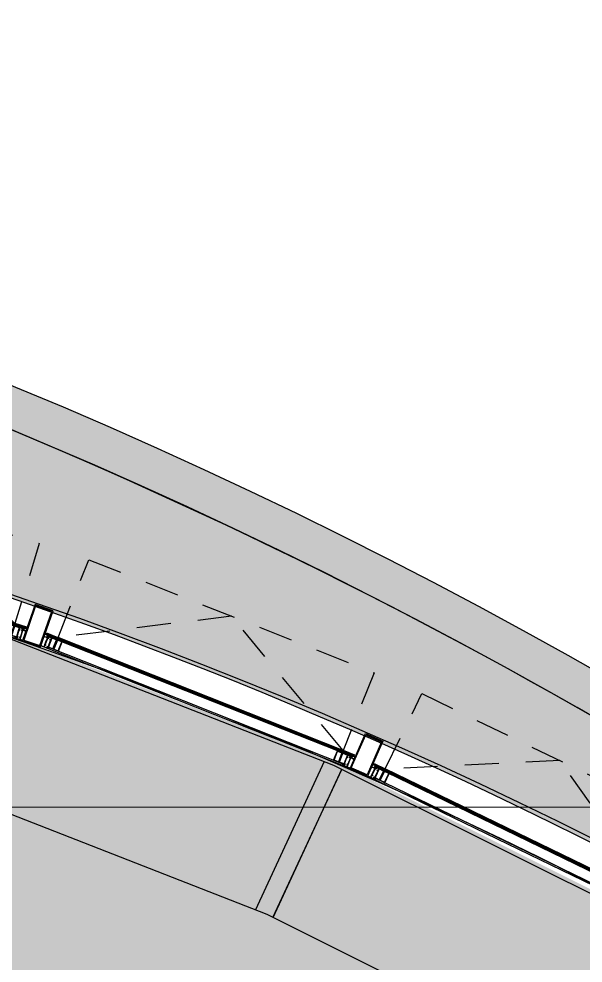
# Model space of a CAD drawing. Header units: millimetres. Extents: x 837111 to 838100, y 1172930 to 1173673.
# Drawn here: x 837856.108 to 837858.182, y 1173349.427 to 1173352.899 of the extents above; entities that cross this region are included whole.
import ezdxf

# ---------------------------------------------------------------- set-up
doc = ezdxf.new("R2010")
doc.units = ezdxf.units.MM
doc.linetypes.add('OLD-ANT-PLANTAS PROPUESTAS$0$KCIG-AP-DW-XR-VENTANERIA$0$HIDDEN', pattern=[0.375, 0.25, -0.125])
for name, color, linetype in [('.', 255, 'Continuous'), ('hatch ciruclación', 41, 'Continuous'), ('INT-MUEBLES', 251, 'Continuous'), ('OLD-ANT-PLANTAS PROPUESTAS$0$A-BORDE DE LOSA PERFIL IPE', 2, 'Continuous'), ('OLD-ANT-PLANTAS PROPUESTAS$0$A-FONDO_250', 250, 'Continuous'), ('OLD-ANT-PLANTAS PROPUESTAS$0$A-FONDO_253', 253, 'Continuous'), ('OLD-ANT-PLANTAS PROPUESTAS$0$KCIG-AP-DW-XR-VENTANERIA$0$A-A BORDILLO', 1, 'Continuous'), ('OLD-ANT-PLANTAS PROPUESTAS$0$KCIG-AP-DW-XR-VENTANERIA$0$A-A PERFIL ESTRUCTURAL VENTANERIA', 1, 'Continuous')]:
    doc.layers.add(name, color=color, linetype=linetype)
doc.layers.add('Coordenadas', color=8, linetype='Continuous', lineweight=9)
pattern_1 = [(360, (-849.747, 1687.621), (9e-16, 6.985), [5.08, -1.905]), (90, (-849.747, 1687.621), (-6.985, 9e-16), [5.08, -1.905])]
pattern_2 = [(360, (-849.7815, 1686.802), (9e-16, 6.985), [5.08, -1.905]), (90, (-849.7815, 1686.802), (-6.985, 9e-16), [5.08, -1.905])]
pattern_3 = [(360, (-849.822, 1688.314), (2e-15, 6.985), [5.08, -1.905]), (90, (-849.822, 1688.314), (-6.985, 2e-15), [5.08, -1.905])]

# ---------------------------------------------------------------- blocks, each defined once
blk = doc.blocks.new('muebles opcion lina 1')
at = {"layer": '.', "true_color": 0xffffff}
h = blk.add_hatch(color=7, dxfattribs=at)
h.dxf.hatch_style = 1
h.paths.add_polyline_path([(-94.2357, -1447.1857), (-94.2039, -1447.2184), (-93.3624, -1448.2001), (-92.6054, -1449.2483), (-91.9291, -1450.3501), (-91.3561, -1451.5059), (-90.8577, -1452.7057), (-90.5185, -1453.7317), (-90.2461, -1454.7611), (-90.0332, -1455.8348), (-89.8937, -1456.9205), (-89.827, -1457.9837), (-89.8287, -1459.0754), (-89.9023, -1460.163), (-90.0408, -1461.2212), (-90.6279, -1461.0835), (-90.4996, -1460.1038), (-90.4287, -1459.0547), (-90.4271, -1458.002), (-90.4913, -1456.9775), (-90.6257, -1455.9315), (-90.831, -1454.8963), (-91.0939, -1453.9028), (-91.4203, -1452.9153), (-91.9026, -1451.7545), (-92.4546, -1450.6408), (-93.105, -1449.5813), (-93.8342, -1448.5716), (-94.6472, -1447.6232), (-94.688, -1447.5812)])
at = {"layer": 'INT-MUEBLES'}
for points in [[(-94.2357, -1447.1857), (-94.2039, -1447.2184), (-93.3624, -1448.2001), (-92.6054, -1449.2483), (-91.9291, -1450.3501), (-91.3561, -1451.5059), (-90.8577, -1452.7057), (-90.5185, -1453.7317), (-90.2461, -1454.7611), (-90.0332, -1455.8348), (-89.8937, -1456.9205), (-89.827, -1457.9837), (-89.8287, -1459.0754), (-89.9023, -1460.163)], [(-90.6279, -1461.0835), (-90.4996, -1460.1038), (-90.4287, -1459.0547), (-90.4271, -1458.002), (-90.4913, -1456.9775), (-90.6257, -1455.9315), (-90.831, -1454.8963), (-91.0939, -1453.9028), (-91.4203, -1452.9153), (-91.9026, -1451.7545), (-92.4546, -1450.6408), (-93.105, -1449.5813), (-93.8342, -1448.5716), (-94.6472, -1447.6232), (-94.688, -1447.5812), (-94.2357, -1447.1857)], [(-91.9483, -1450.319), (-92.4787, -1450.6007)], [(-91.9478, -1450.319), (-92.4782, -1450.6007)], [(-91.9156, -1450.3809), (-92.4459, -1450.6625)], [(-91.9152, -1450.3809), (-92.4454, -1450.6625)]]:
    blk.add_lwpolyline(points, dxfattribs=at)
blk = doc.blocks.new('OLD-ANT-PLANTAS PROPUESTAS$0$KCIG-AP-DW-XR-VENTANERIA$0$A-VENT PERFIL EST')
h = blk.add_hatch()
h.set_pattern_fill('ANGLE', color=255, angle=-37.1016)
h.set_pattern_definition(pattern_1)
h.paths.add_polyline_path([(-0.035, 0.14), (0.035, 0.14), (0.035, 0), (-0.035, 0)])
h = blk.add_hatch()
h.set_pattern_fill('ANGLE', color=251, angle=-37.1016)
h.set_pattern_definition(pattern_1)
h.paths.add_polyline_path([(-0.0315, 0.1365), (0.0315, 0.1365), (0.0315, 0.0035), (-0.0315, 0.0035)], flags=16)
h.paths.add_polyline_path([(-0.035, 0.14), (0.035, 0.14), (0.035, 0), (-0.035, 0)])
at = {"layer": 'OLD-ANT-PLANTAS PROPUESTAS$0$KCIG-AP-DW-XR-VENTANERIA$0$A-A PERFIL ESTRUCTURAL VENTANERIA'}
for points in [[(-0.035, 0.14), (0.035, 0.14), (0.035, 0), (-0.035, 0)], [(-0.0315, 0.1365), (0.0315, 0.1365), (0.0315, 0.0035), (-0.0315, 0.0035)]]:
    blk.add_lwpolyline(points, close=True, dxfattribs=at)
blk = doc.blocks.new('OLD-ANT-PLANTAS PROPUESTAS$0$KCIG-AP-DW-XR-VENTANERIA$0$A-VENT MOD VIDRIO 02')
h = blk.add_hatch()
h.set_pattern_fill('ANGLE', color=255, angle=-37.1016)
h.set_pattern_definition(pattern_3)
edge = h.paths.add_edge_path()
edge.add_line((0.0122, -0.01), (0.0119, -0.0103))
edge.add_line((0.0119, -0.0103), (0.0119, -0.0277))
edge.add_line((0.0119, -0.0277), (0.0122, -0.028))
edge.add_line((0.0122, -0.028), (0.0119, -0.0283))
edge.add_line((0.0119, -0.0283), (0.0119, -0.0369))
edge.add_line((0.0119, -0.0369), (0.001, -0.0369))
edge.add_line((0.001, -0.0369), (0.001, -0.035))
edge.add_line((0.001, -0.035), (0, -0.0357))
edge.add_line((0, -0.0357), (0, -0.0375))
edge.add_arc((0.0005, -0.0375), 0.0005, 180, 270)
edge.add_line((0.0005, -0.038), (0.015, -0.038))
edge.add_arc((0.015, -0.037), 0.001, 270, 360)
edge.add_line((0.016, -0.037), (0.016, -0.0347))
edge.add_line((0.016, -0.0347), (0.015, -0.0353))
edge.add_line((0.015, -0.0353), (0.015, -0.037))
edge.add_line((0.015, -0.037), (0.013, -0.037))
edge.add_line((0.013, -0.037), (0.013, -0.0085))
edge.add_line((0.013, -0.0085), (0.0148, -0.0085))
edge.add_line((0.0148, -0.0085), (0.0148, -0.0103))
edge.add_arc((0.0152, -0.0103), 0.0004, 180, 270)
edge.add_line((0.0152, -0.0107), (0.0154, -0.0107))
edge.add_arc((0.0154, -0.0103), 0.0004, 270, 360)
edge.add_line((0.0158, -0.0103), (0.0158, -0.0085))
edge.add_arc((0.0148, -0.0085), 0.001, 360, 450)
edge.add_line((0.0148, -0.0075), (0.013, -0.0075))
edge.add_line((0.013, -0.0075), (0.013, -0.0011))
edge.add_line((0.013, -0.0011), (0.0225, -0.0011))
edge.add_line((0.0225, -0.0011), (0.0225, -0.0025))
edge.add_arc((0.0235, -0.0025), 0.001, 180, 270)
edge.add_line((0.0235, -0.0035), (0.0251, -0.0035))
edge.add_line((0.0251, -0.0035), (0.0251, -0.0025))
edge.add_line((0.0251, -0.0025), (0.0235, -0.0025))
edge.add_line((0.0235, -0.0025), (0.0235, -0.0011))
edge.add_line((0.0235, -0.0011), (0.0298, -0.0011))
edge.add_line((0.0298, -0.0011), (0.0298, -0.0025))
edge.add_line((0.0298, -0.0025), (0.0281, -0.0025))
edge.add_line((0.0281, -0.0025), (0.0281, -0.0035))
edge.add_line((0.0281, -0.0035), (0.0298, -0.0035))
edge.add_arc((0.0298, -0.0025), 0.001, 270, 360)
edge.add_line((0.0308, -0.0025), (0.0308, -0.001))
edge.add_arc((0.0298, -0.001), 0.001, 0, 90)
edge.add_line((0.0298, 0), (0.0133, 0))
edge.add_line((0.0133, 0), (0.013, -0.0003))
edge.add_line((0.013, -0.0003), (0.0127, 0))
edge.add_line((0.0127, 0), (0.0005, 0))
edge.add_arc((0.0005, -0.0005), 0.0005, 90, 180)
edge.add_line((0, -0.0005), (0, -0.0023))
edge.add_line((0, -0.0023), (0.001, -0.003))
edge.add_line((0.001, -0.003), (0.001, -0.0011))
edge.add_line((0.001, -0.0011), (0.0119, -0.0011))
edge.add_line((0.0119, -0.0011), (0.0119, -0.0097))
edge.add_line((0.0119, -0.0097), (0.0122, -0.01))
h = blk.add_hatch()
h.set_pattern_fill('ANGLE', color=255, angle=-37.1016)
h.set_pattern_definition(pattern_3)
edge = h.paths.add_edge_path()
edge.add_line((1.2106, -0.01), (1.2109, -0.0103))
edge.add_line((1.2109, -0.0103), (1.2109, -0.0277))
edge.add_line((1.2109, -0.0277), (1.2106, -0.028))
edge.add_line((1.2106, -0.028), (1.2109, -0.0283))
edge.add_line((1.2109, -0.0283), (1.2109, -0.0369))
edge.add_line((1.2109, -0.0369), (1.2218, -0.0369))
edge.add_line((1.2218, -0.0369), (1.2218, -0.035))
edge.add_line((1.2218, -0.035), (1.2229, -0.0357))
edge.add_line((1.2229, -0.0357), (1.2229, -0.0375))
edge.add_arc((1.2224, -0.0375), 0.0005, -90, 0, ccw=False)
edge.add_line((1.2224, -0.038), (1.2079, -0.038))
edge.add_arc((1.2079, -0.037), 0.001, 180, 270, ccw=False)
edge.add_line((1.2069, -0.037), (1.2069, -0.0347))
edge.add_line((1.2069, -0.0347), (1.2079, -0.0353))
edge.add_line((1.2079, -0.0353), (1.2079, -0.037))
edge.add_line((1.2079, -0.037), (1.2099, -0.037))
edge.add_line((1.2099, -0.037), (1.2099, -0.0085))
edge.add_line((1.2099, -0.0085), (1.2081, -0.0085))
edge.add_line((1.2081, -0.0085), (1.2081, -0.0103))
edge.add_arc((1.2077, -0.0103), 0.0004, -90, 0, ccw=False)
edge.add_line((1.2077, -0.0107), (1.2075, -0.0107))
edge.add_arc((1.2075, -0.0103), 0.0004, 180, 270, ccw=False)
edge.add_line((1.2071, -0.0103), (1.2071, -0.0085))
edge.add_arc((1.2081, -0.0085), 0.001, 90, 180, ccw=False)
edge.add_line((1.2081, -0.0075), (1.2099, -0.0075))
edge.add_line((1.2099, -0.0075), (1.2099, -0.0011))
edge.add_line((1.2099, -0.0011), (1.2004, -0.0011))
edge.add_line((1.2004, -0.0011), (1.2004, -0.0025))
edge.add_arc((1.1994, -0.0025), 0.001, 270, 360, ccw=False)
edge.add_line((1.1994, -0.0035), (1.1977, -0.0035))
edge.add_line((1.1977, -0.0035), (1.1977, -0.0025))
edge.add_line((1.1977, -0.0025), (1.1994, -0.0025))
edge.add_line((1.1994, -0.0025), (1.1994, -0.0011))
edge.add_line((1.1994, -0.0011), (1.1931, -0.0011))
edge.add_line((1.1931, -0.0011), (1.1931, -0.0025))
edge.add_line((1.1931, -0.0025), (1.1947, -0.0025))
edge.add_line((1.1947, -0.0025), (1.1947, -0.0035))
edge.add_line((1.1947, -0.0035), (1.1931, -0.0035))
edge.add_arc((1.1931, -0.0025), 0.001, 180, 270, ccw=False)
edge.add_line((1.1921, -0.0025), (1.1921, -0.001))
edge.add_arc((1.1931, -0.001), 0.001, 90, 180, ccw=False)
edge.add_line((1.1931, 0), (1.2096, 0))
edge.add_line((1.2096, 0), (1.2099, -0.0003))
edge.add_line((1.2099, -0.0003), (1.2102, 0))
edge.add_line((1.2102, 0), (1.2224, 0))
edge.add_arc((1.2224, -0.0005), 0.0005, 0, 90, ccw=False)
edge.add_line((1.2229, -0.0005), (1.2229, -0.0023))
edge.add_line((1.2229, -0.0023), (1.2218, -0.003))
edge.add_line((1.2218, -0.003), (1.2218, -0.0011))
edge.add_line((1.2218, -0.0011), (1.2109, -0.0011))
edge.add_line((1.2109, -0.0011), (1.2109, -0.0097))
edge.add_line((1.2109, -0.0097), (1.2106, -0.01))
h = blk.add_hatch()
h.set_pattern_fill('ANGLE', color=255, angle=-37.1016)
h.set_pattern_definition(pattern_2)
h.paths.add_polyline_path([(0.008, -0.0434), (0.027, -0.0434), (0.027, -0.0461), (0.008, -0.0461)])
edge = h.paths.add_edge_path()
edge.add_line((0.0145, -0.0414), (0.0145, -0.0421))
edge.add_line((0.0145, -0.0421), (0.0105, -0.0421))
edge.add_line((0.0105, -0.0421), (0.0105, -0.0414))
edge.add_line((0.0105, -0.0414), (0.0108, -0.0414))
edge.add_arc((0.0106, -0.0406), 0.000773, 288.4465, 410.8489)
edge.add_arc((0.0074, -0.0437), 0.00517, 44.735, 81.8415)
edge.add_arc((0.0082, -0.0383), 0.000248, 90, 256.2568, ccw=False)
edge.add_arc((0.0089, -0.0439), 0.00591, 51.8359, 96.6052, ccw=False)
edge.add_arc((0.0162, -0.0439), 0.00591, 83.3948, 128.1641, ccw=False)
edge.add_arc((0.0168, -0.0383), 0.000248, -76.2569, 90, ccw=False)
edge.add_arc((0.0176, -0.0437), 0.00519, 98.2241, 135.1993)
edge.add_arc((0.0144, -0.0406), 0.000769, 128.6335, 252.0712)
edge.add_line((0.0142, -0.0414), (0.0145, -0.0414))
edge.add_line((0.0145, -0.0414), (0.0142, -0.0414))
edge.add_line((0.0142, -0.0414), (0.0145, -0.0414))
edge = h.paths.add_edge_path()
edge.add_line((0.0246, -0.0018), (0.0246, -0.0011))
edge.add_line((0.0246, -0.0011), (0.0287, -0.0011))
edge.add_line((0.0287, -0.0011), (0.0287, -0.0018))
edge.add_line((0.0287, -0.0018), (0.0283, -0.0018))
edge.add_arc((0.0286, -0.0025), 0.000773, 108.4465, 230.8489)
edge.add_arc((0.0318, 0.0005), 0.00517, 224.735, 261.8415)
edge.add_arc((0.031, -0.0048), 0.000248, -90, 76.2568, ccw=False)
edge.add_arc((0.0303, 0.0008), 0.00591, 231.8359, 276.6051, ccw=False)
edge.add_arc((0.023, 0.0008), 0.00591, 263.3948, 308.1641, ccw=False)
edge.add_arc((0.0223, -0.0048), 0.000248, 103.7432, 270.0001, ccw=False)
edge.add_arc((0.0215, 0.0005), 0.00519, 278.2241, 315.1993)
edge.add_arc((0.0247, -0.0025), 0.000769, 308.6335, 432.0712)
edge.add_line((0.025, -0.0018), (0.0246, -0.0018))
edge.add_line((0.0246, -0.0018), (0.025, -0.0018))
edge.add_line((0.025, -0.0018), (0.0246, -0.0018))
h.paths.add_polyline_path([(0.0473, -0.0434), (0.0663, -0.0434), (0.0663, -0.0461), (0.0473, -0.0461)])
h = blk.add_hatch()
h.set_pattern_fill('ANGLE', color=255, angle=-37.1016)
h.set_pattern_definition(pattern_3)
edge = h.paths.add_edge_path()
edge.add_line((1.1998, -0.0054), (1.1998, -0.0087))
edge.add_line((1.1998, -0.0087), (1.1984, -0.0078))
edge.add_line((1.1984, -0.0078), (1.1984, -0.0067))
edge.add_line((1.1984, -0.0067), (1.1968, -0.0067))
edge.add_line((1.1968, -0.0067), (1.1968, -0.0349))
edge.add_line((1.1968, -0.0349), (1.1986, -0.0349))
edge.add_line((1.1986, -0.0349), (1.1986, -0.0331))
edge.add_arc((1.199, -0.0331), 0.0004, 90, 180, ccw=False)
edge.add_line((1.199, -0.0327), (1.1994, -0.0327))
edge.add_arc((1.1994, -0.0331), 0.0004, 0, 90, ccw=False)
edge.add_line((1.1998, -0.0331), (1.1998, -0.0354))
edge.add_arc((1.199, -0.0354), 0.0008, 270, 360, ccw=False)
edge.add_line((1.199, -0.0362), (1.1968, -0.0362))
edge.add_line((1.1968, -0.0362), (1.1968, -0.0421))
edge.add_line((1.1968, -0.0421), (1.2059, -0.0421))
edge.add_line((1.2059, -0.0421), (1.2071, -0.0402))
edge.add_line((1.2071, -0.0402), (1.2085, -0.0402))
edge.add_line((1.2085, -0.0402), (1.2073, -0.0421))
edge.add_line((1.2073, -0.0421), (1.2134, -0.0421))
edge.add_line((1.2134, -0.0421), (1.2121, -0.0402))
edge.add_line((1.2121, -0.0402), (1.2136, -0.0402))
edge.add_line((1.2136, -0.0402), (1.2148, -0.0421))
edge.add_line((1.2148, -0.0421), (1.2148, -0.0434))
edge.add_line((1.2148, -0.0434), (0.008, -0.0434))
edge.add_line((0.008, -0.0434), (0.008, -0.0421))
edge.add_line((0.008, -0.0421), (0.0093, -0.0402))
edge.add_line((0.0093, -0.0402), (0.0107, -0.0402))
edge.add_line((0.0107, -0.0402), (0.0095, -0.0421))
edge.add_line((0.0095, -0.0421), (0.0156, -0.0421))
edge.add_line((0.0156, -0.0421), (0.0143, -0.0402))
edge.add_line((0.0143, -0.0402), (0.0157, -0.0402))
edge.add_line((0.0157, -0.0402), (0.017, -0.0421))
edge.add_line((0.017, -0.0421), (0.026, -0.0421))
edge.add_line((0.026, -0.0421), (0.026, -0.0362))
edge.add_line((0.026, -0.0362), (0.0238, -0.0362))
edge.add_arc((0.0238, -0.0354), 0.0008, 180, 270, ccw=False)
edge.add_line((0.023, -0.0354), (0.023, -0.0331))
edge.add_arc((0.0234, -0.0331), 0.0004, 90, 180, ccw=False)
edge.add_line((0.0234, -0.0327), (0.0238, -0.0327))
edge.add_arc((0.0238, -0.0331), 0.0004, -0.0001, 89.9999, ccw=False)
edge.add_line((0.0242, -0.0331), (0.0242, -0.0349))
edge.add_line((0.0242, -0.0349), (0.026, -0.0349))
edge.add_line((0.026, -0.0349), (0.026, -0.0067))
edge.add_line((0.026, -0.0067), (0.0244, -0.0067))
edge.add_line((0.0244, -0.0067), (0.0244, -0.0078))
edge.add_line((0.0244, -0.0078), (0.023, -0.0087))
edge.add_line((0.023, -0.0087), (0.023, -0.0054))
edge.add_line((0.023, -0.0054), (1.1998, -0.0054))
h = blk.add_hatch()
h.set_pattern_fill('ANGLE', color=255, angle=-37.1016)
h.set_pattern_definition(pattern_2)
h.paths.add_polyline_path([(1.2148, -0.0434), (1.1958, -0.0434), (1.1958, -0.0461), (1.2148, -0.0461)])
edge = h.paths.add_edge_path()
edge.add_line((1.2083, -0.0414), (1.2083, -0.0421))
edge.add_line((1.2083, -0.0421), (1.2124, -0.0421))
edge.add_line((1.2124, -0.0421), (1.2124, -0.0414))
edge.add_line((1.2124, -0.0414), (1.212, -0.0414))
edge.add_arc((1.2123, -0.0406), 0.000773, 129.1511, 251.5535, ccw=False)
edge.add_arc((1.2155, -0.0437), 0.00517, 98.1585, 135.265, ccw=False)
edge.add_arc((1.2147, -0.0383), 0.000248, 283.7432, 450)
edge.add_arc((1.214, -0.0439), 0.00591, 83.3948, 128.1641)
edge.add_arc((1.2067, -0.0439), 0.00591, 51.8359, 96.6052)
edge.add_arc((1.206, -0.0383), 0.000248, 90, 256.2569)
edge.add_arc((1.2052, -0.0437), 0.00519, 44.8007, 81.7759, ccw=False)
edge.add_arc((1.2084, -0.0406), 0.000769, -72.0712, 51.3666, ccw=False)
edge.add_line((1.2087, -0.0414), (1.2083, -0.0414))
edge.add_line((1.2083, -0.0414), (1.2087, -0.0414))
edge.add_line((1.2087, -0.0414), (1.2083, -0.0414))
edge = h.paths.add_edge_path()
edge.add_line((1.1982, -0.0018), (1.1982, -0.0011))
edge.add_line((1.1982, -0.0011), (1.1942, -0.0011))
edge.add_line((1.1942, -0.0011), (1.1942, -0.0018))
edge.add_line((1.1942, -0.0018), (1.1945, -0.0018))
edge.add_arc((1.1943, -0.0025), 0.000773, -50.8489, 71.5536, ccw=False)
edge.add_arc((1.1911, 0.0005), 0.00517, 278.1585, 315.265, ccw=False)
edge.add_arc((1.1919, -0.0048), 0.000248, 103.7432, 270)
edge.add_arc((1.1926, 0.0008), 0.00591, 263.3948, 308.1641)
edge.add_arc((1.1999, 0.0008), 0.00591, 231.8359, 276.6051)
edge.add_arc((1.2005, -0.0048), 0.000248, 270, 436.2568)
edge.add_arc((1.2013, 0.0005), 0.00519, 224.8007, 261.7759, ccw=False)
edge.add_arc((1.1981, -0.0025), 0.000769, 107.9288, 231.3666, ccw=False)
edge.add_line((1.1979, -0.0018), (1.1982, -0.0018))
edge.add_line((1.1982, -0.0018), (1.1979, -0.0018))
edge.add_line((1.1979, -0.0018), (1.1982, -0.0018))
h.paths.add_polyline_path([(1.1755, -0.0434), (1.1565, -0.0434), (1.1565, -0.0461), (1.1755, -0.0461)])
h = blk.add_hatch()
h.set_pattern_fill('ANSI31', color=251, scale=0.001, angle=-37.1016)
h.set_pattern_definition([(45, (-849.7815183, 1686.802251), (-0.0022450640303, 0.0022450640303), [])])
h.paths.add_polyline_path([(0.0473, -0.0461), (0.0473, -0.0521), (1.1755, -0.0521), (1.1755, -0.0461)])
h.paths.add_polyline_path([(1.2214, -0.0521), (1.1768, -0.0521), (1.1768, -0.0461), (1.2214, -0.0461)])
h.paths.add_polyline_path([(0.0014, -0.0521), (0.046, -0.0521), (0.046, -0.0461), (0.0014, -0.0461)])
at = {"color": 2}
for points in [[(0.0122, -0.01), (0.0119, -0.0103), (0.0119, -0.0277), (0.0122, -0.028), (0.0119, -0.0283), (0.0119, -0.0369), (0.001, -0.0369), (0.001, -0.035), (0, -0.0357), (0, -0.0375, 0.414214), (0.0005, -0.038), (0.015, -0.038, 0.414214), (0.016, -0.037), (0.016, -0.0347), (0.015, -0.0353), (0.015, -0.037), (0.013, -0.037), (0.013, -0.0085), (0.0148, -0.0085), (0.0148, -0.0103, 0.414214), (0.0152, -0.0107), (0.0154, -0.0107, 0.414214), (0.0158, -0.0103), (0.0158, -0.0085, 0.414214), (0.0148, -0.0075), (0.013, -0.0075), (0.013, -0.0011), (0.0225, -0.0011), (0.0225, -0.0025, 0.414214), (0.0235, -0.0035), (0.0251, -0.0035), (0.0251, -0.0025), (0.0235, -0.0025), (0.0235, -0.0011), (0.0298, -0.0011), (0.0298, -0.0025), (0.0281, -0.0025), (0.0281, -0.0035), (0.0298, -0.0035, 0.414214), (0.0308, -0.0025), (0.0308, -0.001, 0.414214), (0.0298, 0), (0.0133, 0), (0.013, -0.0003), (0.0127, 0), (0.0005, 0, 0.414214), (0, -0.0005), (0, -0.0023), (0.001, -0.003), (0.001, -0.0011), (0.0119, -0.0011), (0.0119, -0.0097)], [(1.2106, -0.01), (1.2109, -0.0103), (1.2109, -0.0277), (1.2106, -0.028), (1.2109, -0.0283), (1.2109, -0.0369), (1.2218, -0.0369), (1.2218, -0.035), (1.2229, -0.0357), (1.2229, -0.0375, -0.414214), (1.2224, -0.038), (1.2079, -0.038, -0.414214), (1.2069, -0.037), (1.2069, -0.0347), (1.2079, -0.0353), (1.2079, -0.037), (1.2099, -0.037), (1.2099, -0.0085), (1.2081, -0.0085), (1.2081, -0.0103, -0.414214), (1.2077, -0.0107), (1.2075, -0.0107, -0.414214), (1.2071, -0.0103), (1.2071, -0.0085, -0.414214), (1.2081, -0.0075), (1.2099, -0.0075), (1.2099, -0.0011), (1.2004, -0.0011), (1.2004, -0.0025, -0.414214), (1.1994, -0.0035), (1.1977, -0.0035), (1.1977, -0.0025), (1.1994, -0.0025), (1.1994, -0.0011), (1.1931, -0.0011), (1.1931, -0.0025), (1.1947, -0.0025), (1.1947, -0.0035), (1.1931, -0.0035, -0.414214), (1.1921, -0.0025), (1.1921, -0.001, -0.414214), (1.1931, 0), (1.2096, 0), (1.2099, -0.0003), (1.2102, 0), (1.2224, 0, -0.414214), (1.2229, -0.0005), (1.2229, -0.0023), (1.2218, -0.003), (1.2218, -0.0011), (1.2109, -0.0011), (1.2109, -0.0097)]]:
    blk.add_lwpolyline(points, format="xyb", close=True, dxfattribs=at)
blk.add_lwpolyline([(1.1998, -0.0054), (1.1998, -0.0087), (1.1984, -0.0078), (1.1984, -0.0067), (1.1968, -0.0067), (1.1968, -0.0349), (1.1986, -0.0349), (1.1986, -0.0331, -0.414213), (1.199, -0.0327), (1.1994, -0.0327, -0.414214), (1.1998, -0.0331), (1.1998, -0.0354, -0.414214), (1.199, -0.0362), (1.1968, -0.0362), (1.1968, -0.0421), (1.2059, -0.0421), (1.2071, -0.0402), (1.2085, -0.0402), (1.2073, -0.0421), (1.2134, -0.0421), (1.2121, -0.0402), (1.2136, -0.0402), (1.2148, -0.0421), (1.2148, -0.0434), (0.008, -0.0434), (0.008, -0.0421), (0.0093, -0.0402), (0.0107, -0.0402), (0.0095, -0.0421), (0.0156, -0.0421), (0.0143, -0.0402), (0.0157, -0.0402), (0.017, -0.0421), (0.026, -0.0421), (0.026, -0.0362), (0.0238, -0.0362, -0.414214), (0.023, -0.0354), (0.023, -0.0331, -0.414214), (0.0234, -0.0327), (0.0238, -0.0327, -0.414213), (0.0242, -0.0331), (0.0242, -0.0349), (0.026, -0.0349), (0.026, -0.0067), (0.0244, -0.0067), (0.0244, -0.0078), (0.023, -0.0087), (0.023, -0.0054), (1.1998, -0.0054)], format="xyb", dxfattribs=at)
at = {"color": 253}
for points in [[(0.0246, -0.0018), (0.0246, -0.0011), (0.0287, -0.0011), (0.0287, -0.0018), (0.0283, -0.0018, 0.591413), (0.0281, -0.0031, 0.163337), (0.031, -0.0046, -0.886725), (0.031, -0.0051, -0.197866), (0.0267, -0.0039, -0.197866), (0.0223, -0.0051, -0.886725), (0.0223, -0.0046, 0.162749), (0.0252, -0.0031, 0.597526), (0.025, -0.0018), (0.0246, -0.0018), (0.025, -0.0018)], [(1.1982, -0.0018), (1.1982, -0.0011), (1.1942, -0.0011), (1.1942, -0.0018), (1.1945, -0.0018, -0.591413), (1.1948, -0.0031, -0.163337), (1.1918, -0.0046, 0.886725), (1.1919, -0.0051, 0.197866), (1.1962, -0.0039, 0.197866), (1.2005, -0.0051, 0.886725), (1.2006, -0.0046, -0.162749), (1.1977, -0.0031, -0.597526), (1.1979, -0.0018), (1.1982, -0.0018), (1.1979, -0.0018)], [(0.0145, -0.0414), (0.0145, -0.0421), (0.0105, -0.0421), (0.0105, -0.0414), (0.0108, -0.0414, 0.591413), (0.0111, -0.04, 0.163337), (0.0081, -0.0386, -0.886725), (0.0082, -0.0381, -0.197866), (0.0125, -0.0393, -0.197866), (0.0168, -0.0381, -0.886725), (0.0169, -0.0386, 0.162749), (0.014, -0.04, 0.597526), (0.0142, -0.0414), (0.0145, -0.0414), (0.0142, -0.0414)], [(1.2083, -0.0414), (1.2083, -0.0421), (1.2124, -0.0421), (1.2124, -0.0414), (1.212, -0.0414, -0.591413), (1.2118, -0.04, -0.163337), (1.2147, -0.0386, 0.886725), (1.2147, -0.0381, 0.197866), (1.2103, -0.0393, 0.197866), (1.206, -0.0381, 0.886725), (1.206, -0.0386, -0.162749), (1.2089, -0.04, -0.597526), (1.2087, -0.0414), (1.2083, -0.0414), (1.2087, -0.0414)]]:
    blk.add_lwpolyline(points, format="xyb", close=True, dxfattribs=at)
at = {"color": 2}
for points in [[(0.0447, -0.0421), (0.0273, -0.0421), (0.0273, -0.0067), (0.0447, -0.0067)], [(0.0673, -0.0434), (0.0473, -0.0434), (0.0473, -0.0054), (0.0673, -0.0054)], [(0.066, -0.0421), (0.0486, -0.0421), (0.0486, -0.0067), (0.066, -0.0067)], [(1.1555, -0.0434), (1.1755, -0.0434), (1.1755, -0.0054), (1.1555, -0.0054)], [(1.1568, -0.0421), (1.1742, -0.0421), (1.1742, -0.0067), (1.1568, -0.0067)], [(1.1781, -0.0421), (1.1955, -0.0421), (1.1955, -0.0067), (1.1781, -0.0067)]]:
    blk.add_lwpolyline(points, close=True, dxfattribs=at)
for points in [[(0.046, -0.0434), (0.046, -0.0054)], [(1.1768, -0.0434), (1.1768, -0.0054)]]:
    blk.add_lwpolyline(points, dxfattribs=at)
at = {"color": 4}
for points in [[(0.0014, -0.0521), (0.046, -0.0521), (0.046, -0.0461), (0.0014, -0.0461)], [(0.0473, -0.0461), (0.0473, -0.0521), (1.1755, -0.0521), (1.1755, -0.0461)], [(1.2214, -0.0521), (1.1768, -0.0521), (1.1768, -0.0461), (1.2214, -0.0461)]]:
    blk.add_lwpolyline(points, close=True, dxfattribs=at)
at = {"color": 253}
for points in [[(0.008, -0.0434), (0.027, -0.0434), (0.027, -0.0461), (0.008, -0.0461)], [(0.0473, -0.0434), (0.0663, -0.0434), (0.0663, -0.0461), (0.0473, -0.0461)], [(1.1755, -0.0434), (1.1565, -0.0434), (1.1565, -0.0461), (1.1755, -0.0461)], [(1.2148, -0.0434), (1.1958, -0.0434), (1.1958, -0.0461), (1.2148, -0.0461)]]:
    blk.add_lwpolyline(points, close=True, dxfattribs=at)
at = {"color": 251, "linetype": 'OLD-ANT-PLANTAS PROPUESTAS$0$KCIG-AP-DW-XR-VENTANERIA$0$HIDDEN', "ltscale": 0.5}
for points in [[(1.1755, -0.0521), (1.1755, -0.3598), (0.0473, -0.3598), (0.0473, -0.0521)], [(0.0473, -0.0521), (0.6114, -0.3598), (1.1755, -0.0521)]]:
    blk.add_lwpolyline(points, dxfattribs=at)
at = {"layer": 'Defpoints'}
blk.add_line((0, 0), (1.2229, 0), dxfattribs=at)

msp = doc.modelspace()

# ---------------------------------------------------------------- hatches: boundary and pattern name
at = {"layer": 'hatch ciruclación', "true_color": 0xfeeab9}
h = msp.add_hatch(color=254, dxfattribs=at)
h.dxf.hatch_style = 1
edge = h.paths.add_edge_path()
edge.add_line((837830.4966, 1173275.6014), (837831.0415, 1173274.1799))
edge.add_line((837831.0415, 1173274.1799), (837831.6769, 1173273.0609))
edge.add_line((837831.6769, 1173273.0609), (837832.501, 1173272.0649))
edge.add_line((837832.501, 1173272.0649), (837833.5151, 1173271.2663))
edge.add_line((837833.5151, 1173271.2663), (837834.6749, 1173270.6995))
edge.add_line((837834.6749, 1173270.6995), (837835.923, 1173270.3906))
edge.add_line((837835.923, 1173270.3906), (837837.2132, 1173270.3552))
edge.add_line((837837.2132, 1173270.3552), (837838.4776, 1173270.5935))
edge.add_line((837838.4776, 1173270.5935), (837839.664, 1173271.0913))
edge.add_line((837839.664, 1173271.0913), (837840.7199, 1173271.8264))
edge.add_line((837840.7199, 1173271.8264), (837841.6698, 1173272.7707))
edge.add_line((837841.6698, 1173272.7707), (837842.4715, 1173273.8439))
edge.add_line((837842.4715, 1173273.8439), (837843.0896, 1173274.9813))
edge.add_line((837843.0896, 1173274.9813), (837843.5404, 1173276.1899))
edge.add_line((837843.5404, 1173276.1899), (837843.8046, 1173277.3738))
edge.add_line((837843.8046, 1173277.3738), (837843.8046, 1173280.1599))
edge.add_line((837843.8046, 1173280.1599), (837843.7376, 1173283.2884))
edge.add_line((837843.7376, 1173283.2884), (837843.989, 1173284.2594))
edge.add_line((837843.989, 1173284.2594), (837844.0114, 1173284.3257))
edge.add_line((837844.0114, 1173284.3257), (837844.403, 1173285.2528))
edge.add_line((837844.403, 1173285.2528), (837844.4346, 1173285.3153))
edge.add_line((837844.4346, 1173285.3153), (837845.0902, 1173286.3591))
edge.add_line((837845.0902, 1173286.3591), (837845.1327, 1173286.4147))
edge.add_line((837845.1327, 1173286.4147), (837845.9598, 1173287.325))
edge.add_line((837845.9598, 1173287.325), (837846.011, 1173287.3727))
edge.add_line((837846.011, 1173287.3727), (837846.9864, 1173288.1241))
edge.add_line((837846.9864, 1173288.1241), (837847.0452, 1173288.162))
edge.add_line((837847.0452, 1173288.162), (837848.1386, 1173288.731))
edge.add_line((837848.1386, 1173288.731), (837848.2034, 1173288.7574))
edge.add_line((837848.2034, 1173288.7574), (837849.1207, 1173289.0349))
edge.add_line((837849.1207, 1173289.0349), (837849.1861, 1173289.0597))
edge.add_line((837849.1861, 1173289.0597), (837850.0448, 1173289.4567))
edge.add_line((837850.0448, 1173289.4567), (837850.1059, 1173289.4902))
edge.add_line((837850.1059, 1173289.4902), (837851.1227, 1173290.1696))
edge.add_line((837851.1227, 1173290.1696), (837851.1773, 1173290.2135))
edge.add_line((837851.1773, 1173290.2135), (837852.0603, 1173291.0597))
edge.add_line((837852.0603, 1173291.0597), (837852.1064, 1173291.1123))
edge.add_line((837852.1064, 1173291.1123), (837852.8282, 1173292.0995))
edge.add_line((837852.8282, 1173292.0995), (837852.8644, 1173292.1594))
edge.add_line((837852.8644, 1173292.1594), (837853.4035, 1173293.2571))
edge.add_line((837853.4035, 1173293.2571), (837853.4283, 1173293.3225))
edge.add_line((837853.4283, 1173293.3225), (837853.7555, 1173294.5008))
edge.add_line((837853.7555, 1173294.5008), (837853.7624, 1173294.571))
edge.add_line((837853.7624, 1173294.571), (837853.9186, 1173295.7833))
edge.add_line((837853.9186, 1173295.7833), (837853.9299, 1173295.8525))
edge.add_line((837853.9299, 1173295.8525), (837854.1619, 1173297.0541))
edge.add_line((837854.1619, 1173297.0541), (837854.1771, 1173297.1214))
edge.add_line((837854.1771, 1173297.1214), (837854.4839, 1173298.3051))
edge.add_line((837854.4839, 1173298.3051), (837854.5036, 1173298.3723))
edge.add_line((837854.5036, 1173298.3723), (837854.884, 1173299.5345))
edge.add_line((837854.884, 1173299.5345), (837854.9078, 1173299.6003))
edge.add_line((837854.9078, 1173299.6003), (837855.3608, 1173300.7376))
edge.add_line((837855.3608, 1173300.7376), (837855.3888, 1173300.8018))
edge.add_line((837855.3888, 1173300.8018), (837855.9122, 1173301.9084))
edge.add_line((837855.9122, 1173301.9084), (837855.9441, 1173301.9707))
edge.add_line((837855.9441, 1173301.9707), (837856.4185, 1173302.8403))
edge.add_line((837856.4185, 1173302.8403), (837856.4536, 1173302.9009))
edge.add_line((837856.4536, 1173302.9009), (837856.9716, 1173303.7451))
edge.add_line((837856.9716, 1173303.7451), (837857.0098, 1173303.8038))
edge.add_line((837857.0098, 1173303.8038), (837857.545, 1173304.5849))
edge.add_line((837857.545, 1173304.5849), (837857.586, 1173304.6417))
edge.add_line((837857.586, 1173304.6417), (837858.1591, 1173305.3954))
edge.add_line((837858.1591, 1173305.3954), (837858.2028, 1173305.4501))
edge.add_line((837858.2028, 1173305.4501), (837858.8124, 1173306.1746))
edge.add_line((837858.8124, 1173306.1746), (837858.8589, 1173306.2273))
edge.add_line((837858.8589, 1173306.2273), (837859.6476, 1173307.0678))
edge.add_arc((837874.4763, 1173292.2114), 20.9905, 106.5351, 134.94656, ccw=False)
edge.add_arc((837872.3449, 1173298.316), 14.535, 99.83452, 105.32908, ccw=False)
edge.add_line((837869.8623, 1173312.6374), (837870.4283, 1173313.3634))
edge.add_line((837870.4283, 1173313.3634), (837869.9459, 1173313.7372))
edge.add_line((837869.9459, 1173313.7372), (837872.2279, 1173316.6684))
edge.add_line((837872.2279, 1173316.6684), (837872.7053, 1173316.2986))
edge.add_line((837872.7053, 1173316.2986), (837873.2865, 1173317.063))
edge.add_line((837873.2865, 1173317.063), (837880.2731, 1173317.1707))
edge.add_line((837880.2731, 1173317.1707), (837881.3695, 1173318.9327))
edge.add_line((837881.3695, 1173318.9327), (837880.0932, 1173321.0369))
edge.add_line((837880.0932, 1173321.0369), (837870.2203, 1173323.1322))
edge.add_arc((837870.7723, 1173325.2711), 2.209, 182.4498, 255.5275, ccw=False)
edge.add_line((837868.5653, 1173325.1767), (837869.4865, 1173330.6498))
edge.add_line((837869.4865, 1173330.6498), (837869.6938, 1173330.6159))
edge.add_line((837869.6938, 1173330.6159), (837869.8478, 1173331.559))
edge.add_arc((837880.8784, 1173340.1), 13.9507, 207.37927, 217.75042, ccw=False)
edge.add_line((837868.4904, 1173333.6844), (837867.9336, 1173334.9095))
edge.add_line((837867.9336, 1173334.9095), (837867.5415, 1173335.9584))
edge.add_line((837867.5415, 1173335.9584), (837867.3454, 1173336.7161))
edge.add_arc((837849.8923, 1173334.1589), 17.6395, 8.33553, 13.36308)
edge.add_line((837867.0542, 1173338.2357), (837866.5608, 1173339.8059))
edge.add_line((837866.5608, 1173339.8059), (837866.1054, 1173341.1057))
edge.add_line((837866.1054, 1173341.1057), (837865.542, 1173342.273))
edge.add_line((837865.542, 1173342.273), (837864.9242, 1173343.4087))
edge.add_line((837864.9242, 1173343.4087), (837864.2197, 1173344.4921))
edge.add_line((837864.2197, 1173344.4921), (837863.4343, 1173345.5187))
edge.add_line((837863.4343, 1173345.5187), (837862.5709, 1173346.4807))
edge.add_line((837862.5709, 1173346.4807), (837861.6354, 1173347.3727))
edge.add_line((837861.6354, 1173347.3727), (837860.6355, 1173348.1922))
edge.add_line((837860.6355, 1173348.1922), (837859.5714, 1173348.9266))
edge.add_line((837859.5714, 1173348.9266), (837858.4555, 1173349.5756))
edge.add_line((837858.4555, 1173349.5756), (837857.3013, 1173350.1518))
edge.add_line((837857.3013, 1173350.1518), (837856.0973, 1173350.6225))
edge.add_line((837856.0973, 1173350.6225), (837854.8612, 1173351.0019))
edge.add_line((837854.8612, 1173351.0019), (837853.588, 1173351.2697))
edge.add_line((837853.588, 1173351.2697), (837852.3095, 1173351.4617))
edge.add_line((837852.3095, 1173351.4617), (837851.0174, 1173351.5019))
edge.add_line((837851.0174, 1173351.5019), (837849.7326, 1173351.3603))
edge.add_line((837849.7326, 1173351.3603), (837848.472, 1173351.0737))
edge.add_line((837848.472, 1173351.0737), (837847.2317, 1173350.7087))
edge.add_line((837847.2317, 1173350.7087), (837846.5943, 1173350.4634))
edge.add_line((837846.5943, 1173350.4634), (837845.9776, 1173350.1703))
edge.add_line((837845.9776, 1173350.1703), (837845.3869, 1173349.8279))
edge.add_line((837845.3869, 1173349.8279), (837844.8259, 1173349.4386))
edge.add_line((837844.8259, 1173349.4386), (837844.2905, 1173348.9987))
edge.add_line((837844.2905, 1173348.9987), (837843.8224, 1173348.5011))
edge.add_line((837843.8224, 1173348.5011), (837843.3732, 1173347.9678))
edge.add_line((837843.3732, 1173347.9678), (837842.969, 1173347.4319))
edge.add_line((837842.969, 1173347.4319), (837842.2422, 1173346.343))
edge.add_line((837842.2422, 1173346.343), (837841.6604, 1173345.2245))
edge.add_line((837841.6604, 1173345.2245), (837841.1992, 1173344.0134))
edge.add_line((837841.1992, 1173344.0134), (837840.8803, 1173342.7473))
edge.add_line((837840.8803, 1173342.7473), (837840.8859, 1173342.7315))
edge.add_line((837840.8859, 1173342.7315), (837841.4271, 1173342.6765))
edge.add_arc((837857.1992, 1173339.9815), 16.0007, 170.30366, 228.15086)
edge.add_line((837846.524, 1173328.0625), (837846.1888, 1173327.5649))
edge.add_line((837846.1888, 1173327.5649), (837846.7253, 1173327.2333))
edge.add_line((837846.7253, 1173327.2333), (837847.6185, 1173326.5992))
edge.add_line((837847.6185, 1173326.5992), (837848.4183, 1173325.9513))
edge.add_line((837848.4183, 1173325.9513), (837848.7926, 1173326.4134))
edge.add_line((837848.7926, 1173326.4134), (837851.0406, 1173323.8442))
edge.add_line((837851.0406, 1173323.8442), (837850.5332, 1173323.5185))
edge.add_line((837850.5332, 1173323.5185), (837851.1972, 1173322.3389))
edge.add_line((837851.1972, 1173322.3389), (837851.7049, 1173321.1502))
edge.add_line((837851.7049, 1173321.1502), (837852.0738, 1173319.9112))
edge.add_line((837852.0738, 1173319.9112), (837852.1677, 1173319.3635))
edge.add_line((837852.1677, 1173319.3635), (837852.2288, 1173319.052))
edge.add_arc((837839.2346, 1173317.3447), 13.1059, 3.93416, 7.48483, ccw=False)
edge.add_line((837852.3096, 1173318.2439), (837852.3347, 1173317.1196))
edge.add_arc((837839.7017, 1173317.2989), 12.6343, 348.5332, 359.18679, ccw=False)
edge.add_arc((837839.3379, 1173317.3556), 13.0022, 337.91729, 348.60674, ccw=False)
edge.add_line((837851.3862, 1173312.4675), (837851.2968, 1173312.3314))
edge.add_line((837851.2968, 1173312.3314), (837850.683, 1173311.1889))
edge.add_line((837850.683, 1173311.1889), (837849.948, 1173310.12))
edge.add_line((837849.948, 1173310.12), (837849.0953, 1173309.1421))
edge.add_line((837849.0953, 1173309.1421), (837848.6207, 1173308.6875))
edge.add_line((837848.6207, 1173308.6875), (837848.128, 1173308.2571))
edge.add_line((837848.128, 1173308.2571), (837847.0733, 1173307.4912))
edge.add_line((837847.0733, 1173307.4912), (837845.9501, 1173306.854))
edge.add_line((837845.9501, 1173306.854), (837844.7573, 1173306.3437))
edge.add_line((837844.7573, 1173306.3437), (837843.5149, 1173305.97))
edge.add_line((837843.5149, 1173305.97), (837842.2385, 1173305.7376))
edge.add_line((837842.2385, 1173305.7376), (837840.9441, 1173305.6494))
edge.add_line((837840.9441, 1173305.6494), (837839.8429, 1173305.6871))
edge.add_line((837839.8429, 1173305.6871), (837838.3665, 1173305.9075))
edge.add_line((837838.3665, 1173305.9075), (837837.1161, 1173306.2521))
edge.add_line((837837.1161, 1173306.2521), (837836.1274, 1173306.6627))
edge.add_line((837836.1274, 1173306.6627), (837835.1806, 1173307.1631))
edge.add_line((837835.1806, 1173307.1631), (837834.0697, 1173307.8231))
edge.add_line((837834.0697, 1173307.8231), (837832.8262, 1173308.3657))
edge.add_line((837832.8262, 1173308.3657), (837832.5413, 1173307.777))
edge.add_arc((837829.4977, 1173300.2402), 8.1281, 68.00954, 84.99497)
edge.add_line((837830.2068, 1173308.3373), (837830.2768, 1173308.9315))
edge.add_line((837830.2768, 1173308.9315), (837829.0838, 1173308.9707))
edge.add_line((837829.0838, 1173308.9707), (837827.7967, 1173308.851))
edge.add_line((837827.7967, 1173308.851), (837826.5346, 1173308.5729))
edge.add_line((837826.5346, 1173308.5729), (837825.3886, 1173308.1561))
edge.add_line((837825.3886, 1173308.1561), (837825.6347, 1173307.5358))
edge.add_arc((837828.161, 1173301.1247), 6.8909, 111.5073, 149.37711)
edge.add_line((837822.2311, 1173304.6349), (837821.6423, 1173305.0384))
edge.add_line((837821.6423, 1173305.0384), (837821.1084, 1173303.8776))
edge.add_line((837821.1084, 1173303.8776), (837820.8063, 1173302.6208))
edge.add_line((837820.8063, 1173302.6208), (837820.7481, 1173301.3295))
edge.add_line((837820.7481, 1173301.3295), (837820.9349, 1173300.1141))
edge.add_line((837820.9349, 1173300.1141), (837821.4965, 1173300.3001))
edge.add_arc((837828.2565, 1173302.2381), 7.0323, 195.99736, 233.45025)
edge.add_line((837824.0686, 1173296.5888), (837823.6459, 1173296.0515))
edge.add_line((837823.6459, 1173296.0515), (837824.6601, 1173295.3159))
edge.add_line((837824.6601, 1173295.3159), (837825.7946, 1173294.6968))
edge.add_line((837825.7946, 1173294.6968), (837826.9974, 1173294.2226))
edge.add_line((837826.9974, 1173294.2226), (837828.25, 1173293.912))
edge.add_line((837828.25, 1173293.912), (837828.3576, 1173294.543))
edge.add_arc((837829.8015, 1173299.3339), 5.0038, 253.2276, 280.9885)
edge.add_line((837830.7553, 1173294.4219), (837830.862, 1173293.7735))
edge.add_line((837830.862, 1173293.7735), (837832.1083, 1173293.9444))
edge.add_line((837832.1083, 1173293.9444), (837832.7046, 1173294.0809))
edge.add_line((837832.7046, 1173294.0809), (837833.3891, 1173294.0236))
edge.add_line((837833.3891, 1173294.0236), (837834.0607, 1173293.8477))
edge.add_line((837834.0607, 1173293.8477), (837834.6955, 1173293.5665))
edge.add_line((837834.6955, 1173293.5665), (837835.2772, 1173293.1874))
edge.add_line((837835.2772, 1173293.1874), (837835.7916, 1173292.721))
edge.add_line((837835.7916, 1173292.721), (837836.2228, 1173292.1768))
edge.add_line((837836.2228, 1173292.1768), (837836.5624, 1173291.5713))
edge.add_line((837836.5624, 1173291.5713), (837836.7827, 1173290.9718))
edge.add_line((837836.7827, 1173290.9718), (837836.9153, 1173290.3428))
edge.add_line((837836.9153, 1173290.3428), (837836.9561, 1173289.65))
edge.add_line((837836.9561, 1173289.65), (837836.882, 1173288.9597))
edge.add_line((837836.882, 1173288.9597), (837836.6984, 1173288.2901))
edge.add_line((837836.6984, 1173288.2901), (837836.4101, 1173287.6585))
edge.add_line((837836.4101, 1173287.6585), (837836.0244, 1173287.0813))
edge.add_line((837836.0244, 1173287.0813), (837835.5513, 1173286.5731))
edge.add_line((837835.5513, 1173286.5731), (837834.9977, 1173286.1538))
edge.add_line((837834.9977, 1173286.1538), (837834.3832, 1173285.8618))
edge.add_line((837834.3832, 1173285.8618), (837833.8095, 1173285.5025))
edge.add_line((837833.8095, 1173285.5025), (837832.8269, 1173284.6608))
edge.add_line((837832.8269, 1173284.6608), (837832.2109, 1173283.9807))
edge.add_line((837832.2109, 1173283.9807), (837831.3808, 1173282.7772))
edge.add_arc((837838.4491, 1173278.3845), 8.3221, 148.14038, 182.7948)
edge.add_line((837830.1369, 1173277.9787), (837830.4966, 1173275.6014))
edge = h.paths.add_edge_path(flags=16)
edge.add_arc((837844.9532, 1173295.8844), 6.3192, 273.54968, 339.20006)
edge.add_line((837850.8606, 1173293.6404), (837851.7009, 1173295.6751))
edge.add_line((837851.7009, 1173295.6751), (837850.6657, 1173296.1027))
edge.add_line((837850.6657, 1173296.1027), (837851.7804, 1173298.8017))
edge.add_line((837851.7804, 1173298.8017), (837852.8156, 1173298.3742))
edge.add_line((837852.8156, 1173298.3742), (837854.0234, 1173301.2984))
edge.add_line((837854.0234, 1173301.2984), (837853.3579, 1173302.1782))
edge.add_line((837853.3579, 1173302.1782), (837854.2343, 1173302.8426))
edge.add_line((837854.2343, 1173302.8426), (837854.5486, 1173302.4271))
edge.add_line((837854.5486, 1173302.4271), (837854.9872, 1173303.2563))
edge.add_line((837854.9872, 1173303.2563), (837855.5322, 1173304.219))
edge.add_line((837855.5322, 1173304.219), (837856.8428, 1173306.9763))
edge.add_line((837856.8428, 1173306.9763), (837857.1733, 1173307.6715))
edge.add_arc((837856.5911, 1173308.1131), 0.7308, 322.8147, 410.7385)
edge.add_line((837857.0536, 1173308.679), (837856.4493, 1173309.2021))
edge.add_line((837856.4493, 1173309.2021), (837854.521, 1173310.8717))
edge.add_line((837854.521, 1173310.8717), (837853.9152, 1173311.3962))
edge.add_arc((837853.5822, 1173310.9702), 0.5407, 51.9845, 141.4539)
edge.add_line((837853.1593, 1173311.3071), (837852.7814, 1173310.8403))
edge.add_line((837852.7814, 1173310.8403), (837852.2789, 1173310.2173))
edge.add_line((837852.2789, 1173310.2173), (837851.3593, 1173309.0792))
edge.add_line((837851.3593, 1173309.0792), (837850.8606, 1173308.4615))
edge.add_line((837850.8606, 1173308.4615), (837849.2589, 1173306.4551))
edge.add_line((837849.2589, 1173306.4551), (837847.9014, 1173304.847))
edge.add_arc((837840.4097, 1173310.9879), 9.6869, 316.37297, 320.6589, ccw=False)
edge.add_arc((837840.4097, 1173310.9879), 9.6869, 311.09368, 316.37297, ccw=False)
edge.add_line((837846.7768, 1173303.6875), (837846.544, 1173303.4908))
edge.add_arc((837849.1463, 1173299.9421), 4.4006, 126.2522, 142.7203)
edge.add_arc((837861.6952, 1173289.8726), 20.4889, 141.57035, 152.18201)
edge.add_arc((837845.0122, 1173298.5608), 1.6825, 148.7328, 156.2479)
edge.add_arc((837853.7475, 1173293.5874), 11.7266, 151.19059, 158.70565)
edge.add_line((837842.8214, 1173297.846), (837842.3104, 1173296.7283))
edge.add_line((837842.3104, 1173296.7283), (837841.4073, 1173294.6674))
edge.add_arc((837843.9728, 1173293.4888), 2.8233, 155.3274, 201.6694)
edge.add_arc((837845.6103, 1173294.1642), 4.5945, 201.9556, 266.6828)
edge = h.paths.add_edge_path(flags=16)
edge.add_arc((837858.2821, 1173312.9181), 0.0196, 0, 360)
edge = h.paths.add_edge_path(flags=16)
edge.add_arc((837860.2069, 1173318.7126), 1.3941, 188.4851, 262.8689)
edge.add_line((837860.0339, 1173317.3292), (837861.6863, 1173317.1086))
edge.add_line((837861.6863, 1173317.1086), (837861.6927, 1173317.1565))
edge.add_line((837861.6927, 1173317.1565), (837866.747, 1173316.4798))
edge.add_line((837866.747, 1173316.4798), (837866.7404, 1173316.4303))
edge.add_line((837866.7404, 1173316.4303), (837868.3858, 1173316.2128))
edge.add_arc((837867.7436, 1173319.1411), 2.9979, 282.3692, 340.6311)
edge.add_line((837870.5718, 1173318.1469), (837871.0084, 1173319.5517))
edge.add_arc((837869.3001, 1173319.979), 1.7609, 345.955, 427.9072)
edge.add_line((837869.9624, 1173321.6107), (837867.6007, 1173322.2612))
edge.add_line((837867.6007, 1173322.2612), (837862.6057, 1173323.6139))
edge.add_arc((837861.6814, 1173320.7158), 3.0419, 72.3118, 182.7343)
edge.add_line((837858.643, 1173320.5707), (837858.8281, 1173318.5068))
at = {"layer": 'OLD-ANT-PLANTAS PROPUESTAS$0$A-FONDO_250'}
h = msp.add_hatch(dxfattribs=at)
h.set_pattern_fill('AR-SAND', color=256, scale=0.0025)
h.set_pattern_definition([(344.601639, (837676.64232, 1174008.97519), (0.095171951, 0.076997614), [0, -0.09652, 0, -0.10795, 0, -0.1031875]), (314.60164, (837676.64232, 1174008.97519), (0.210720525, 0.01847155), [0, -0.05207, 0, -0.086995, 0, -0.0333375]), (274.601639, (837676.59521, 1174009.03748), (0.119574304, -0.15750055), [0, -0.03175, 0, -0.1143, 0, -0.149225]), (264.60164, (837676.5952, 1174009.03748), (0.159600443, -0.118627336), [0, -0.015875, 0, -0.07493, 0, -0.085725])])
edge = h.paths.add_edge_path()
edge.add_line((837862.4796, 1173346.7853), (837862.582, 1173346.8814))
edge.add_arc((837848.8253, 1173333.9741), 18.8639, 43.17541, 81.0385)
edge.add_arc((837850.1672, 1173342.3888), 10.3429, 81.11999, 127.15104)
edge.add_arc((837850.1752, 1173342.3745), 10.3592, 127.13874, 173.72647)
edge.add_arc((837858.4284, 1173341.3803), 18.6718, 173.46132, 195.81488)
edge.add_arc((837856.8513, 1173340.6885), 16.9675, 195.0188, 207.79997)
edge.add_arc((837860.8033, 1173342.7872), 21.4421, 207.83552, 217.94635)
edge.add_line((837843.8943, 1173329.6019), (837843.9523, 1173329.646))
edge.add_arc((837857.2846, 1173339.9179), 16.8303, 175.56154, 217.61244, ccw=False)
edge.add_arc((837851.624, 1173340.7343), 11.1299, 142.46241, 177.49715, ccw=False)
edge.add_arc((837849.8959, 1173342.7305), 8.5598, 107.98136, 146.01203, ccw=False)
edge.add_arc((837851.3631, 1173340.2231), 11.4145, 78.67759, 111.10249, ccw=False)
edge.add_arc((828169.9937, 1124166.1162), 50129.492, 78.86173408, 78.86204782, ccw=False)
edge.add_arc((837850.6176, 1173334.8508), 16.8296, 53.40116, 78.8453, ccw=False)
edge.add_arc((837850.7791, 1173335.0683), 16.5587, 45.04033, 53.40116, ccw=False)
at = {"layer": 'OLD-ANT-PLANTAS PROPUESTAS$0$A-FONDO_253'}
h = msp.add_hatch(color=256, dxfattribs=at)
h.dxf.hatch_style = 1
edge = h.paths.add_edge_path(flags=16)
edge.add_arc((837846.53, 1173295.9527), 7.5868, 283.24726, 358.05954, ccw=False)
edge.add_arc((837850.9884, 1173281.9316), 7.1719, 112.28635, 191.82705)
edge.add_arc((837834.7346, 1173278.7885), 9.3844, -50.43566, 10.26995, ccw=False)
edge.add_arc((837836.7501, 1173276.3905), 6.2521, 215.49283, 309.32341, ccw=False)
edge.add_arc((837839.3232, 1173278.177), 9.3844, 124.23668, 215.25189, ccw=False)
edge.add_arc((837831.6059, 1173289.3915), 4.2293, 305.1936, 455.5207)
edge.add_arc((837830.0951, 1173303.879), 10.337, 219.23705, 276.13072, ccw=False)
edge.add_arc((837827.4306, 1173301.6864), 6.8864, 124.76014, 219.12965, ccw=False)
edge.add_arc((837829.382, 1173298.8406), 10.337, 56.26149, 124.65274, ccw=False)
edge.add_arc((837840.8038, 1173317.2309), 11.3224, 239.88674, 421.47083)
edge.add_arc((837858.6593, 1173341.399), 18.8991, 173.4389, 228.80281, ccw=False)
edge.add_arc((837850.1749, 1173342.3747), 10.3588, 80.76497, 173.4383, ccw=False)
edge.add_arc((837848.8042, 1173333.9451), 18.8991, 8.12764, 80.76438, ccw=False)
edge.add_arc((837881.8448, 1173340.7758), 14.9226, 196.18175, 260.44984)
edge.add_arc((837878.0357, 1173314.5812), 11.556, 37.21934, 83.37479, ccw=False)
edge.add_arc((837882.5174, 1173318.4489), 5.6597, -57.8324, 33.4796, ccw=False)
edge.add_arc((837879.2426, 1173323.8328), 11.961, 260.10754, 301.71636, ccw=False)
edge.add_arc((837872.6987, 1173296.5666), 16.1206, 73.8317, 104.33849)
edge.add_arc((837874.2833, 1173292.5463), 20.4152, 105.85297, 171.12537)
edge = h.paths.add_edge_path()
edge.add_arc((837846.53, 1173295.9527), 7.7368, 283.33596, 357.99178, ccw=False)
edge.add_arc((837850.9884, 1173281.9316), 7.0219, 112.38212, 191.84353)
edge.add_arc((837834.7346, 1173278.7885), 9.5344, -50.43755, 10.28231, ccw=False)
edge.add_arc((837836.7501, 1173276.3905), 6.4021, 215.49, 309.32623, ccw=False)
edge.add_arc((837839.3232, 1173278.177), 9.5344, 124.2443, 215.25378, ccw=False)
edge.add_arc((837831.6059, 1173289.3915), 4.0793, 305.2109, 455.5096)
edge.add_arc((837830.0951, 1173303.879), 10.487, 219.23628, 276.1263, ccw=False)
edge.add_arc((837827.4306, 1173301.6864), 7.0364, 124.759, 219.13079, ccw=False)
edge.add_arc((837829.382, 1173298.8406), 10.487, 56.28761, 124.65351, ccw=False)
edge.add_arc((837840.8038, 1173317.2309), 11.1724, 239.91092, 421.55577)
edge.add_arc((837858.6593, 1173341.399), 19.0491, 173.4389, 228.85316, ccw=False)
edge.add_arc((837850.1749, 1173342.3747), 10.5088, 80.76497, 173.43831, ccw=False)
edge.add_arc((837848.8041, 1173333.9451), 19.0491, 8.15954, 80.76438, ccw=False)
edge.add_arc((837881.8448, 1173340.7758), 14.7726, 196.22252, 260.43507)
edge.add_arc((837878.0357, 1173314.5812), 11.706, 37.19545, 83.35594, ccw=False)
edge.add_arc((837882.5174, 1173318.4489), 5.8097, -57.83827, 33.52803, ccw=False)
edge.add_arc((837879.2426, 1173323.8328), 12.111, 260.06842, 301.71914, ccw=False)
edge.add_arc((837872.6987, 1173296.5666), 15.9706, 73.80236, 104.33139)
edge.add_arc((837874.2833, 1173292.5463), 20.2652, 105.85858, 171.09985)

# ---------------------------------------------------------------- linework, layer by layer
at = {"layer": 'Coordenadas'}
msp.add_line((837750, 1173350), (838100, 1173350), dxfattribs=at)
at = {"layer": 'OLD-ANT-PLANTAS PROPUESTAS$0$A-BORDE DE LOSA PERFIL IPE'}
for points in [[(837854.262, 1173295.6816, -0.33778), (837848.3146, 1173288.4245, 0.361311), (837844.1159, 1173280.4904, -0.271319), (837840.8073, 1173271.4382, -0.433963), (837831.5374, 1173272.6737, -0.419383), (837833.958, 1173286.0585, 0.7694), (837831.2142, 1173293.4519, -0.253457), (837821.9724, 1173297.2458, -0.436743), (837823.419, 1173307.4672, -0.307477), (837835.2025, 1173307.564, 1.014458), (837846.1252, 1173327.0545, -0.246615), (837839.735, 1173343.5756, -0.427946), (837851.8614, 1173352.7473, -0.32784), (837867.6605, 1173336.6488, 0.287749), (837879.3901, 1173326.2086, -0.204182), (837887.3605, 1173321.6579, -0.421215), (837885.61, 1173313.5308, -0.183763), (837877.1537, 1173311.9033, 0.134002), (837868.7455, 1173312.0402, 0.292616), (837854.262, 1173295.6816)], [(837854.1124, 1173295.6958, -0.338541), (837848.2685, 1173288.5678, 0.361702), (837843.9687, 1173280.4617, -0.271252), (837840.712, 1173271.554, -0.433934), (837831.6597, 1173272.7605, -0.419413), (837834.0434, 1173285.9353, 0.769597), (837831.199, 1173293.6011, -0.253474), (837822.0887, 1173297.3405, -0.436731), (837823.5044, 1173307.3439, -0.307598), (837835.1232, 1173307.4366, 1.01392), (837846.2114, 1173327.1784, -0.246382), (837839.884, 1173343.5585, -0.427946), (837851.8374, 1173352.5993, -0.327994), (837867.5135, 1173336.6171, 0.288012), (837879.369, 1173326.06, -0.204159), (837887.2381, 1173321.571, -0.420936), (837885.5306, 1173313.658, -0.183574), (837877.1877, 1173312.0496, 0.133903), (837868.7064, 1173312.1851, 0.292763)]]:
    msp.add_lwpolyline(points, format="xyb", close=True, dxfattribs=at)
at = {"layer": 'OLD-ANT-PLANTAS PROPUESTAS$0$A-FONDO_250'}
msp.add_lwpolyline([(837862.4796, 1173346.7853), (837862.582, 1173346.8814, 0.166729), (837851.7637, 1173352.6077, 0.203593), (837843.9209, 1173350.6326, 0.206124), (837839.8781, 1173343.5065, 0.097846), (837840.4634, 1173336.2916, 0.055826), (837841.8422, 1173332.7751, 0.044145), (837843.8943, 1173329.6019), (837843.9523, 1173329.646, -0.185569), (837840.5048, 1173341.2203, -0.15407), (837842.7985, 1173347.5155, -0.16748), (837847.2535, 1173350.8721, -0.142432), (837853.6041, 1173351.4155, -0.000001), (837853.8734, 1173351.3624, -0.111479), (837860.6516, 1173348.3621, -0.036497), (837862.4796, 1173346.7853)], format="xyb", close=True, dxfattribs=at)
at = {"layer": 'OLD-ANT-PLANTAS PROPUESTAS$0$KCIG-AP-DW-XR-VENTANERIA$0$A-A BORDILLO'}
for points in [[(837848.8784, 1173325.3558, 0.058052), (837845.7729, 1173327.6785, -0.231654), (837840.5871, 1173341.5413, -0.091594), (837841.5542, 1173345.3543, -0.057709), (837842.863, 1173347.5253, -0.16748), (837847.3229, 1173350.8753, -0.028238), (837849.768, 1173351.515, -0.095083), (837853.6744, 1173351.4092, -0.310306), (837867.2323, 1173337.9039, 0.315386), (837879.3918, 1173325.9639, -0.033337)], [(837879.3701, 1173325.8155, -0.315435), (837867.0849, 1173337.8763, 0.310345), (837853.6448, 1173351.2621, 0.095084), (837849.795, 1173351.3674, 0.028207), (837847.369, 1173350.7325, 0.167625), (837842.9846, 1173347.4373, 0.057826), (837841.6906, 1173345.2919, 0.091663), (837840.7366, 1173341.5288, 0.231395), (837845.8606, 1173327.8018, -0.057873), (837848.9832, 1173325.4639, -0.285426)]]:
    msp.add_lwpolyline(points, format="xyb", dxfattribs=at)

# ---------------------------------------------------------------- block references
for p, rotation in [((837856.1229, 1173350.6121), 163.0352438180849), ((837857.3253, 1173350.1427), 158.3951303716565), ((837858.4896, 1173349.5805), 154.0951497197205)]:
    msp.add_blockref('OLD-ANT-PLANTAS PROPUESTAS$0$KCIG-AP-DW-XR-VENTANERIA$0$A-VENT MOD VIDRIO 02', p, dxfattribs=dict(rotation=rotation))
at = {"layer": 'INT-MUEBLES', "color": 6, "rotation": 37.10163905756178}
msp.add_blockref('muebles opcion lina 1', (837055.6881, 1174562.3597), dxfattribs=at)
at = {"layer": 'OLD-ANT-PLANTAS PROPUESTAS$0$KCIG-AP-DW-XR-VENTANERIA$0$A-A PERFIL ESTRUCTURAL VENTANERIA', "xscale": -1, "rotation": 340.7842396929892}
msp.add_blockref('OLD-ANT-PLANTAS PROPUESTAS$0$KCIG-AP-DW-XR-VENTANERIA$0$A-VENT PERFIL EST', (837856.1541, 1173350.6011), dxfattribs=at)
at = {"layer": 'OLD-ANT-PLANTAS PROPUESTAS$0$KCIG-AP-DW-XR-VENTANERIA$0$A-A PERFIL ESTRUCTURAL VENTANERIA', "rotation": 336.3337100757234}
msp.add_blockref('OLD-ANT-PLANTAS PROPUESTAS$0$KCIG-AP-DW-XR-VENTANERIA$0$A-VENT PERFIL EST', (837857.3574, 1173350.1286), dxfattribs=at)

doc.saveas('drawing.dxf')
